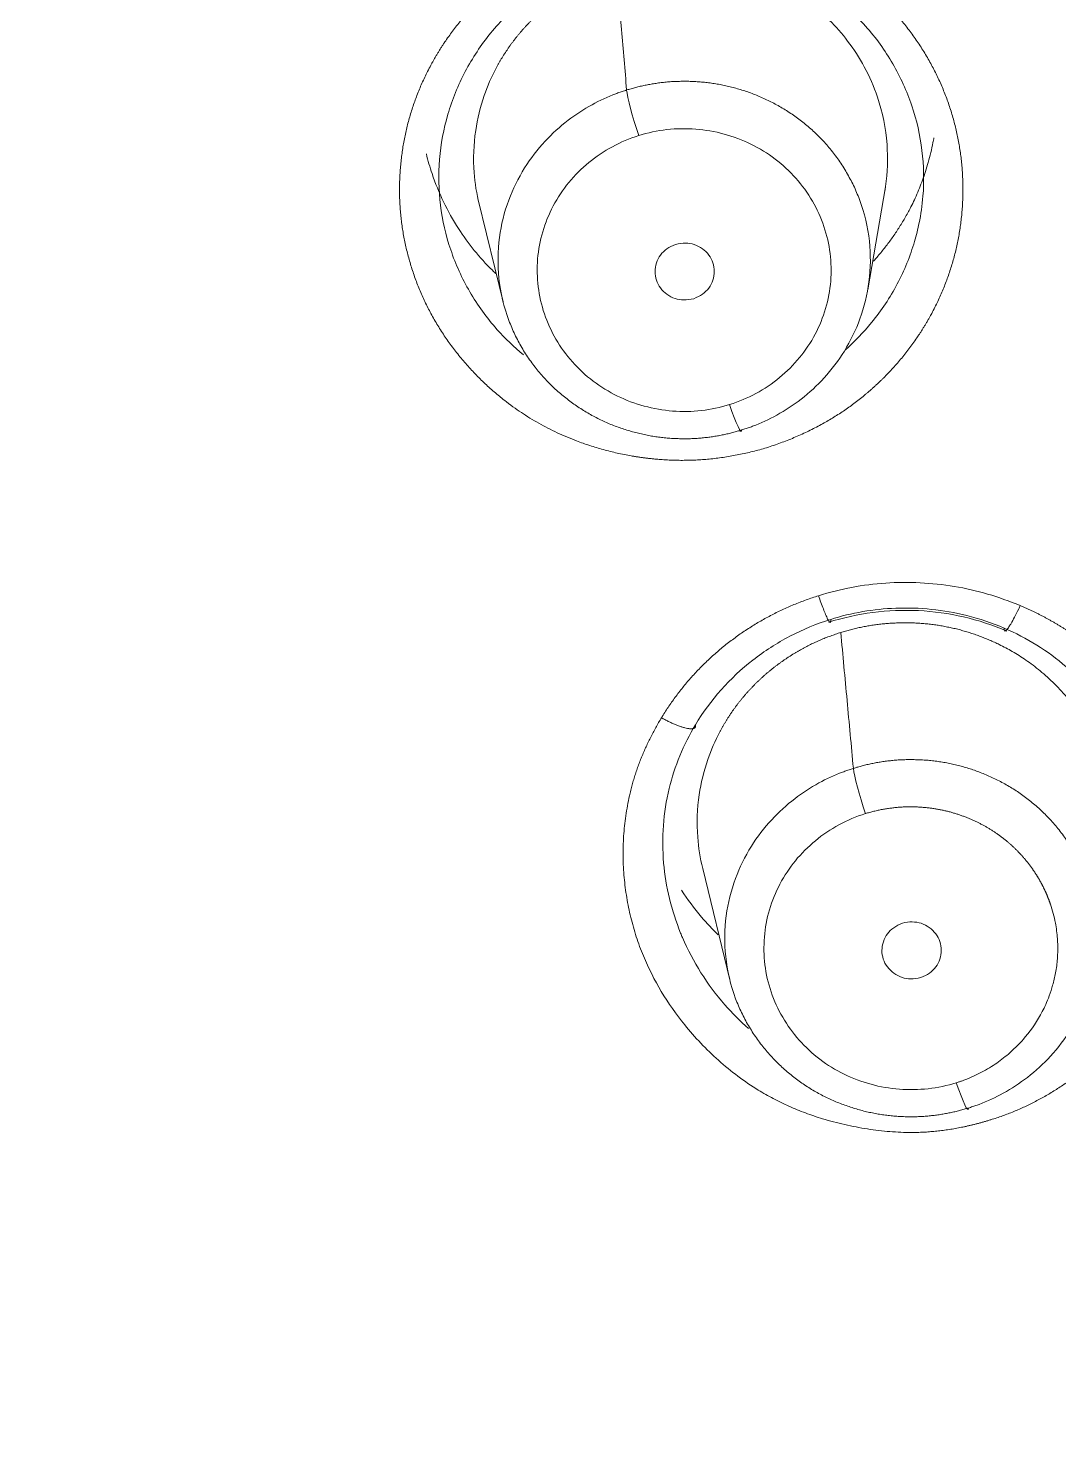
# Model space of a CAD drawing. Extents: x 6534 to 7663, y 0 to 827.
# Drawn here: x 7111.97 to 7119.83, y 484.56 to 495.25 of the extents above; entities that cross this region are included whole.
import ezdxf

# ---------------------------------------------------------------- set-up
doc = ezdxf.new("R2010")
doc.units = 0
doc.header["$LTSCALE"] = 30
doc.header["$MEASUREMENT"] = 0
doc.layers.add('1', color=7, linetype='CONTINUOUS')

msp = doc.modelspace()

# ---------------------------------------------------------------- linework, layer by layer
at = {"layer": '1', "color": 7, "linetype": 'Continuous', "lineweight": 18}
for p, q in [((7118.372, 493.255), (7118.507, 494.041)), ((7115.401, 493.941), (7115.591, 493.165)), ((7117.113, 488.844), (7117.32, 487.995))]:
    msp.add_line(p, q, dxfattribs=at)
for centre, major_axis, ratio, start_param, end_param in [((7103.394, 533.307), (-60.5, 0), 0.961466, 2.420581, 4.712389), ((7103.394, 533.445), (60, 0), 0.961466, 4.72417, 7.853982), ((7103.394, 533.445), (-59.925, 0), 0.961466, 1.570796, 4.712389), ((7116.625, 494.514), (0.089, -0.286), 0.08484, 3.504705, 4.977602), ((7117.318, 492.463), (-0.089, 0.286), 0.084791, 1.836731, 3.379393), ((7118.354, 489.344), (0.089, -0.286), 0.084653, 3.520195, 4.97746), ((7119.047, 487.293), (-0.089, 0.286), 0.084603, 1.836983, 3.398867)]:
    msp.add_ellipse(centre, major_axis=major_axis, ratio=ratio, start_param=start_param, end_param=end_param, dxfattribs=at)
at = {"layer": '1', "color": 7, "linetype": 'Continuous', "lineweight": 13}
for centre, major_axis, start_param, end_param in [((7103.394, 533.307), (-59.425, 0), 1.570796, 4.70194), ((7103.394, 533.307), (-57.948, 0), 1.579187, 4.712389), ((7103.394, 533.352), (57.403, 0), 4.721079, 7.853982)]:
    msp.add_ellipse(centre, major_axis=major_axis, ratio=0.961466, start_param=start_param, end_param=end_param, dxfattribs=at)
for points, degree, knots in [([(7116.285, 495.987), (7116.697, 496.113), (7117.11, 496.082), (7117.321, 496.065), (7117.734, 495.955), (7118.3, 495.68), (7118.582, 495.363), (7118.865, 495.043), (7118.996, 494.65), (7119.125, 494.259), (7119.09, 493.847), (7119.054, 493.439), (7118.859, 493.075), (7118.763, 492.896), (7118.5, 492.578), (7118.341, 492.447), (7118.027, 492.19), (7117.614, 492.056)], 2, [0, 0, 0, 0.125, 0.125, 0.1875, 0.25, 0.375, 0.375, 0.5, 0.5, 0.625, 0.625, 0.75, 0.75, 0.8125, 0.875, 0.875, 1, 1, 1]), ([(7117.614, 492.056), (7117.202, 491.93), (7116.789, 491.962), (7116.578, 491.978), (7116.165, 492.088), (7115.598, 492.363), (7115.317, 492.681), (7115.034, 493), (7114.903, 493.394), (7114.773, 493.784), (7114.809, 494.197), (7114.845, 494.605), (7115.04, 494.968), (7115.136, 495.147), (7115.399, 495.465), (7115.559, 495.596), (7115.872, 495.853), (7116.285, 495.987)], 2, [0, 0, 0, 0.125, 0.125, 0.1875, 0.25, 0.375, 0.375, 0.5, 0.5, 0.625, 0.625, 0.75, 0.75, 0.8125, 0.875, 0.875, 1, 1, 1]), ([(7117.318, 492.381), (7117.248, 492.359), (7117.176, 492.344), (7117.031, 492.327), (7116.957, 492.326), (7116.811, 492.337), (7116.738, 492.35), (7116.597, 492.388), (7116.528, 492.414), (7116.398, 492.478), (7116.336, 492.516), (7116.22, 492.603), (7116.167, 492.653), (7116.072, 492.76), (7116.03, 492.818), (7115.958, 492.941), (7115.929, 493.006), (7115.883, 493.14), (7115.868, 493.209), (7115.85, 493.349), (7115.849, 493.42), (7115.86, 493.561), (7115.873, 493.631), (7115.913, 493.766), (7115.94, 493.832), (7116.007, 493.958), (7116.046, 494.018), (7116.137, 494.129), (7116.188, 494.18), (7116.3, 494.271), (7116.36, 494.312), (7116.488, 494.381), (7116.556, 494.409), (7116.625, 494.431)], 3, [0, 0, 0, 0, 0.0625, 0.0625, 0.125, 0.125, 0.1875, 0.1875, 0.25, 0.25, 0.3125, 0.3125, 0.375, 0.375, 0.4375, 0.4375, 0.5, 0.5, 0.5625, 0.5625, 0.625, 0.625, 0.6875, 0.6875, 0.75, 0.75, 0.8125, 0.8125, 0.875, 0.875, 0.9375, 0.9375, 1, 1, 1, 1]), ([(7116.625, 494.431), (7116.695, 494.453), (7116.767, 494.468), (7116.913, 494.485), (7116.986, 494.486), (7117.133, 494.475), (7117.205, 494.462), (7117.346, 494.424), (7117.415, 494.398), (7117.546, 494.334), (7117.608, 494.296), (7117.723, 494.209), (7117.776, 494.159), (7117.871, 494.052), (7117.914, 493.994), (7117.985, 493.871), (7118.015, 493.806), (7118.06, 493.672), (7118.076, 493.603), (7118.093, 493.463), (7118.095, 493.392), (7118.083, 493.251), (7118.07, 493.181), (7118.03, 493.046), (7118.004, 492.98), (7117.937, 492.854), (7117.897, 492.794), (7117.806, 492.683), (7117.755, 492.632), (7117.644, 492.541), (7117.583, 492.5), (7117.455, 492.431), (7117.388, 492.403), (7117.318, 492.381)], 3, [0, 0, 0, 0, 0.0625, 0.0625, 0.125, 0.125, 0.1875, 0.1875, 0.25, 0.25, 0.3125, 0.3125, 0.375, 0.375, 0.4375, 0.4375, 0.5, 0.5, 0.5625, 0.5625, 0.625, 0.625, 0.6875, 0.6875, 0.75, 0.75, 0.8125, 0.8125, 0.875, 0.875, 0.9375, 0.9375, 1, 1, 1, 1]), ([(7118.763, 493.765), (7118.754, 493.718), (7118.742, 493.671), (7118.696, 493.513), (7118.651, 493.404), (7118.542, 493.196), (7118.476, 493.098), (7118.34, 492.931), (7118.272, 492.861), (7118.199, 492.796)], 3, [0, 0, 0, 0, 0.127002, 0.127002, 0.436384, 0.436384, 0.745765, 0.745765, 1, 1, 1, 1]), ([(7115.746, 492.759), (7115.674, 492.819), (7115.606, 492.884), (7115.466, 493.043), (7115.396, 493.139), (7115.278, 493.342), (7115.229, 493.449), (7115.192, 493.56)], 3, [0, 0, 0, 0, 0.283025, 0.283025, 0.641513, 0.641513, 1, 1, 1, 1]), ([(7116.799, 489.993), (7116.998, 490.322), (7117.306, 490.563), (7117.618, 490.805), (7117.996, 490.923)], 2, [0, 0, 0, 0.5, 0.5, 1, 1, 1]), ([(7117.996, 490.923), (7118.002, 490.906), (7118.008, 490.889), (7118.02, 490.855), (7118.027, 490.838), (7118.039, 490.807), (7118.045, 490.792), (7118.056, 490.767), (7118.061, 490.755), (7118.07, 490.737), (7118.074, 490.73), (7118.081, 490.721), (7118.084, 490.719), (7118.087, 490.72), (7118.088, 490.722), (7118.089, 490.73), (7118.089, 490.736), (7118.089, 490.743)], 3, [0, 0, 0, 0, 0.125, 0.125, 0.25, 0.25, 0.375, 0.375, 0.5, 0.5, 0.625, 0.625, 0.75, 0.75, 0.875, 0.875, 1, 1, 1, 1]), ([(7118.089, 490.743), (7118.249, 490.793), (7118.597, 490.853), (7119.052, 490.806), (7119.32, 490.715), (7119.413, 490.676)], 3, [0, 0, 0, 0, 0.373075, 0.775741, 1, 1, 1, 1]), ([(7119.534, 490.848), (7119.541, 490.844), (7119.556, 490.838), (7119.579, 490.828), (7119.601, 490.818), (7119.624, 490.808), (7119.646, 490.797), (7119.667, 490.787), (7119.689, 490.776), (7119.711, 490.765), (7119.732, 490.753), (7119.753, 490.742), (7119.774, 490.73), (7119.795, 490.718), (7119.815, 490.706), (7119.836, 490.693), (7119.856, 490.681), (7119.876, 490.668), (7119.896, 490.655), (7119.916, 490.641), (7119.935, 490.628), (7119.955, 490.614), (7119.974, 490.6), (7119.993, 490.586), (7120.012, 490.571), (7120.031, 490.556), (7120.049, 490.542), (7120.093, 490.505), (7120.162, 490.444), (7120.25, 490.356), (7120.333, 490.261), (7120.41, 490.162), (7120.482, 490.057), (7120.547, 489.949), (7120.605, 489.837), (7120.655, 489.722), (7120.699, 489.604), (7120.752, 489.422), (7120.797, 489.171), (7120.804, 488.887), (7120.779, 488.639), (7120.736, 488.428), (7120.676, 488.238), (7120.608, 488.071), (7120.534, 487.926), (7120.45, 487.787), (7120.355, 487.655), (7120.25, 487.53), (7120.137, 487.414), (7120.016, 487.307), (7119.918, 487.232), (7119.849, 487.185), (7119.81, 487.16), (7119.771, 487.136), (7119.732, 487.112), (7119.692, 487.09), (7119.652, 487.069), (7119.611, 487.048), (7119.569, 487.028), (7119.528, 487.009), (7119.485, 486.991), (7119.442, 486.974), (7119.399, 486.958), (7119.355, 486.943), (7119.325, 486.933), (7119.31, 486.929)], 3, [0, 0, 0, 0, 0.004808, 0.009602, 0.014384, 0.019153, 0.023912, 0.02866, 0.033397, 0.038126, 0.042845, 0.047556, 0.05226, 0.056957, 0.061648, 0.066333, 0.071013, 0.07569, 0.080362, 0.085032, 0.0897, 0.094366, 0.099031, 0.103696, 0.108362, 0.113029, 0.117697, 0.122369, 0.146918, 0.171464, 0.196094, 0.220898, 0.245964, 0.270767, 0.295482, 0.320205, 0.345031, 0.370057, 0.431928, 0.494712, 0.536844, 0.578841, 0.62112, 0.653054, 0.684794, 0.716518, 0.748402, 0.780162, 0.811677, 0.843107, 0.874609, 0.883533, 0.892446, 0.901353, 0.910257, 0.919161, 0.928071, 0.93699, 0.945922, 0.954871, 0.96384, 0.972834, 0.981856, 0.99091, 1, 1, 1, 1]), ([(7119.534, 490.848), (7119.53, 490.839), (7119.515, 490.807), (7119.49, 490.757), (7119.468, 490.717), (7119.453, 490.693), (7119.444, 490.679), (7119.435, 490.668), (7119.425, 490.656), (7119.415, 490.651), (7119.412, 490.66), (7119.413, 490.672), (7119.413, 490.676)], 3, [0, 0, 0, 0, 0.050566, 0.200056, 0.349547, 0.424292, 0.499038, 0.573783, 0.648528, 0.798019, 0.94751, 1, 1, 1, 1]), ([(7118.354, 489.262), (7118.359, 489.264), (7118.37, 489.267), (7118.386, 489.272), (7118.402, 489.276), (7118.418, 489.28), (7118.435, 489.284), (7118.451, 489.288), (7118.467, 489.291), (7118.483, 489.294), (7118.499, 489.297), (7118.515, 489.3), (7118.531, 489.302), (7118.547, 489.304), (7118.563, 489.306), (7118.579, 489.308), (7118.595, 489.31), (7118.611, 489.311), (7118.627, 489.312), (7118.642, 489.313), (7118.658, 489.314), (7118.674, 489.314), (7118.689, 489.314), (7118.705, 489.314), (7118.72, 489.314), (7118.735, 489.314), (7118.75, 489.313), (7118.765, 489.312), (7118.78, 489.311), (7118.795, 489.31), (7118.81, 489.309), (7118.825, 489.307), (7118.839, 489.306), (7118.854, 489.304), (7118.868, 489.302), (7118.883, 489.3), (7118.897, 489.297), (7118.911, 489.295), (7118.925, 489.292), (7118.939, 489.289), (7118.953, 489.286), (7118.966, 489.283), (7118.98, 489.28), (7118.993, 489.277), (7119.007, 489.273), (7119.02, 489.269), (7119.033, 489.265), (7119.046, 489.261), (7119.059, 489.257), (7119.071, 489.253), (7119.084, 489.249), (7119.096, 489.244), (7119.109, 489.24), (7119.121, 489.235), (7119.133, 489.23), (7119.145, 489.225), (7119.157, 489.22), (7119.168, 489.215), (7119.18, 489.21), (7119.191, 489.205), (7119.202, 489.2), (7119.214, 489.194), (7119.225, 489.189), (7119.235, 489.183), (7119.246, 489.177), (7119.257, 489.171), (7119.267, 489.166), (7119.278, 489.16), (7119.288, 489.154), (7119.298, 489.148), (7119.308, 489.141), (7119.318, 489.135), (7119.328, 489.129), (7119.337, 489.123), (7119.347, 489.116), (7119.356, 489.11), (7119.365, 489.104), (7119.374, 489.097), (7119.383, 489.091), (7119.392, 489.084), (7119.4, 489.077), (7119.409, 489.071), (7119.417, 489.064), (7119.426, 489.057), (7119.434, 489.051), (7119.442, 489.044), (7119.45, 489.037), (7119.458, 489.03), (7119.465, 489.023), (7119.473, 489.017), (7119.48, 489.01), (7119.488, 489.003), (7119.495, 488.996), (7119.502, 488.989), (7119.509, 488.982), (7119.516, 488.975), (7119.522, 488.968), (7119.529, 488.961), (7119.535, 488.954), (7119.542, 488.947), (7119.548, 488.941), (7119.554, 488.934), (7119.56, 488.927), (7119.566, 488.92), (7119.572, 488.913), (7119.578, 488.906), (7119.583, 488.899), (7119.589, 488.892), (7119.594, 488.886), (7119.599, 488.879), (7119.605, 488.872), (7119.61, 488.865), (7119.615, 488.858), (7119.62, 488.852), (7119.625, 488.845), (7119.629, 488.838), (7119.634, 488.832), (7119.638, 488.825), (7119.643, 488.818), (7119.647, 488.812), (7119.651, 488.805), (7119.656, 488.799), (7119.66, 488.792), (7119.664, 488.786), (7119.668, 488.78), (7119.671, 488.773), (7119.675, 488.767), (7119.679, 488.761), (7119.682, 488.754), (7119.686, 488.748), (7119.689, 488.742), (7119.693, 488.736), (7119.696, 488.73), (7119.699, 488.724), (7119.702, 488.718), (7119.705, 488.712), (7119.708, 488.706), (7119.711, 488.7), (7119.714, 488.695), (7119.717, 488.689), (7119.719, 488.683), (7119.722, 488.678), (7119.725, 488.672), (7119.727, 488.667), (7119.73, 488.661), (7119.732, 488.656), (7119.734, 488.65), (7119.737, 488.645), (7119.739, 488.64), (7119.741, 488.635), (7119.743, 488.629), (7119.745, 488.624), (7119.747, 488.619), (7119.749, 488.614), (7119.751, 488.61), (7119.753, 488.605), (7119.755, 488.6), (7119.756, 488.595), (7119.758, 488.591), (7119.76, 488.586), (7119.761, 488.582), (7119.763, 488.577), (7119.78, 488.527), (7119.804, 488.438), (7119.819, 488.319), (7119.821, 488.228), (7119.818, 488.14), (7119.806, 488.052), (7119.784, 487.957), (7119.758, 487.877), (7119.731, 487.81), (7119.678, 487.701), (7119.592, 487.573), (7119.483, 487.462), (7119.408, 487.399), (7119.356, 487.36), (7119.3, 487.324), (7119.24, 487.29), (7119.177, 487.259), (7119.126, 487.238), (7119.088, 487.224), (7119.067, 487.217), (7119.053, 487.212), (7119.047, 487.21)], 3, [0, 0, 0, 0, 0.004832, 0.009642, 0.014431, 0.019198, 0.023943, 0.028666, 0.033368, 0.038049, 0.042707, 0.047344, 0.05196, 0.056553, 0.061125, 0.065675, 0.070204, 0.074711, 0.079197, 0.08366, 0.088102, 0.092523, 0.096921, 0.101298, 0.105654, 0.109987, 0.1143, 0.11859, 0.122859, 0.127106, 0.131331, 0.135535, 0.139717, 0.143877, 0.148016, 0.152133, 0.156229, 0.160303, 0.164355, 0.168385, 0.172394, 0.176381, 0.180347, 0.184291, 0.188213, 0.192113, 0.195992, 0.199849, 0.203685, 0.207499, 0.211291, 0.215062, 0.21881, 0.222538, 0.226243, 0.229927, 0.233589, 0.23723, 0.240849, 0.244446, 0.248022, 0.251576, 0.255108, 0.258619, 0.262108, 0.265575, 0.269021, 0.272445, 0.275847, 0.279227, 0.282586, 0.285924, 0.289239, 0.292533, 0.295806, 0.299057, 0.302286, 0.305493, 0.308679, 0.311843, 0.314985, 0.318106, 0.321205, 0.324282, 0.327338, 0.330372, 0.333384, 0.336375, 0.339344, 0.342292, 0.345217, 0.348121, 0.351004, 0.353865, 0.356704, 0.359521, 0.362317, 0.365091, 0.367844, 0.370574, 0.373284, 0.375971, 0.378637, 0.381281, 0.383904, 0.386504, 0.389084, 0.391641, 0.394177, 0.396691, 0.399184, 0.401655, 0.404104, 0.406531, 0.408937, 0.411322, 0.413684, 0.416025, 0.418344, 0.420642, 0.422918, 0.425172, 0.427405, 0.429616, 0.431805, 0.433973, 0.436118, 0.438243, 0.440345, 0.442426, 0.444486, 0.446523, 0.448539, 0.450534, 0.452506, 0.454457, 0.456387, 0.458294, 0.460181, 0.462045, 0.463888, 0.465709, 0.467508, 0.469286, 0.471042, 0.472776, 0.474489, 0.47618, 0.47785, 0.479497, 0.481124, 0.482728, 0.484311, 0.485872, 0.487411, 0.488929, 0.490425, 0.4919, 0.493353, 0.494784, 0.496194, 0.497581, 0.498948, 0.543054, 0.578533, 0.605381, 0.623592, 0.655956, 0.684566, 0.709417, 0.730505, 0.747828, 0.815777, 0.864408, 0.88261, 0.901287, 0.920436, 0.940057, 0.960147, 0.980706, 0.987795, 0.994227, 1, 1, 1, 1]), ([(7119.047, 487.21), (7118.977, 487.189), (7118.905, 487.174), (7118.759, 487.157), (7118.686, 487.156), (7118.539, 487.167), (7118.467, 487.18), (7118.326, 487.218), (7118.257, 487.244), (7118.126, 487.308), (7118.064, 487.346), (7117.949, 487.434), (7117.896, 487.483), (7117.801, 487.59), (7117.759, 487.648), (7117.687, 487.771), (7117.657, 487.836), (7117.612, 487.97), (7117.596, 488.04), (7117.579, 488.18), (7117.578, 488.251), (7117.589, 488.391), (7117.602, 488.461), (7117.642, 488.597), (7117.669, 488.663), (7117.735, 488.788), (7117.775, 488.848), (7117.865, 488.959), (7117.917, 489.01), (7118.028, 489.102), (7118.088, 489.142), (7118.216, 489.212), (7118.284, 489.24), (7118.354, 489.262)], 3, [0, 0, 0, 0, 0.0625, 0.0625, 0.125, 0.125, 0.1875, 0.1875, 0.25, 0.25, 0.3125, 0.3125, 0.375, 0.375, 0.4375, 0.4375, 0.5, 0.5, 0.5625, 0.5625, 0.625, 0.625, 0.6875, 0.6875, 0.75, 0.75, 0.8125, 0.8125, 0.875, 0.875, 0.9375, 0.9375, 1, 1, 1, 1]), ([(7117.462, 487.624), (7117.398, 487.681), (7117.194, 487.885), (7117.032, 488.143), (7116.949, 488.34), (7116.945, 488.352)], 3, [0, 0, 0, 0, 0.283927, 0.958145, 1, 1, 1, 1])]:
    msp.add_open_spline(points, degree=degree, knots=knots, dxfattribs=at)
at = {"layer": '1', "color": 7, "linetype": 'Continuous', "lineweight": 18}
for points, knots in [([(7116.378, 495.804), (7116.493, 495.84), (7116.611, 495.865), (7116.852, 495.893), (7116.973, 495.895), (7117.215, 495.876), (7117.334, 495.856), (7117.567, 495.792), (7117.681, 495.749), (7117.896, 495.643), (7117.999, 495.58), (7118.189, 495.435), (7118.276, 495.354), (7118.434, 495.177), (7118.503, 495.081), (7118.621, 494.877), (7118.67, 494.77), (7118.745, 494.548), (7118.771, 494.434), (7118.799, 494.202), (7118.802, 494.085), (7118.787, 493.9), (7118.777, 493.832), (7118.763, 493.765)], [0, 0, 0, 0, 0.094433, 0.094433, 0.188866, 0.188866, 0.283299, 0.283299, 0.377733, 0.377733, 0.472166, 0.472166, 0.566599, 0.566599, 0.661032, 0.661032, 0.755465, 0.755465, 0.849898, 0.849898, 0.944332, 0.944332, 1, 1, 1, 1]), ([(7115.192, 493.56), (7115.154, 493.671), (7115.128, 493.785), (7115.099, 494.017), (7115.097, 494.134), (7115.116, 494.366), (7115.137, 494.482), (7115.203, 494.706), (7115.247, 494.815), (7115.357, 495.023), (7115.422, 495.122), (7115.572, 495.305), (7115.656, 495.389), (7115.84, 495.541), (7115.94, 495.608), (7116.151, 495.721), (7116.262, 495.768), (7116.378, 495.804)], [0, 0, 0, 0, 0.125, 0.125, 0.25, 0.25, 0.375, 0.375, 0.5, 0.5, 0.625, 0.625, 0.75, 0.75, 0.875, 0.875, 1, 1, 1, 1]), ([(7115.409, 493.908), (7115.389, 493.987), (7115.359, 494.174), (7115.37, 494.455), (7115.435, 494.724), (7115.505, 494.885), (7115.548, 494.965), (7115.559, 494.984), (7115.569, 495.002), (7115.58, 495.02), (7115.592, 495.039), (7115.603, 495.057), (7115.615, 495.074), (7115.627, 495.092), (7115.639, 495.11), (7115.651, 495.127), (7115.664, 495.144), (7115.677, 495.161), (7115.69, 495.178), (7115.703, 495.194), (7115.717, 495.211), (7115.73, 495.227), (7115.744, 495.243), (7115.758, 495.258), (7115.773, 495.274), (7115.787, 495.289), (7115.802, 495.304), (7115.817, 495.319), (7115.832, 495.334), (7115.848, 495.348), (7115.863, 495.363), (7115.879, 495.377), (7115.895, 495.39), (7115.911, 495.404), (7115.927, 495.417), (7115.944, 495.431), (7115.96, 495.443), (7115.977, 495.456), (7115.994, 495.469), (7116.011, 495.481), (7116.028, 495.493), (7116.045, 495.504), (7116.063, 495.516), (7116.081, 495.527), (7116.098, 495.538), (7116.116, 495.549), (7116.134, 495.559), (7116.152, 495.57), (7116.171, 495.58), (7116.189, 495.59), (7116.208, 495.599), (7116.226, 495.608), (7116.245, 495.617), (7116.264, 495.626), (7116.283, 495.635), (7116.302, 495.643), (7116.321, 495.651), (7116.34, 495.659), (7116.359, 495.667), (7116.378, 495.674), (7116.398, 495.681), (7116.417, 495.688), (7116.437, 495.694), (7116.45, 495.698), (7116.457, 495.7)], [0, 0, 0, 0, 0.107807, 0.250074, 0.371537, 0.472143, 0.48154, 0.490926, 0.500302, 0.509667, 0.519022, 0.528367, 0.537702, 0.547026, 0.55634, 0.565643, 0.574936, 0.584219, 0.593491, 0.602753, 0.612005, 0.621246, 0.630477, 0.639698, 0.648908, 0.658108, 0.667297, 0.676477, 0.685645, 0.694804, 0.703952, 0.713089, 0.722217, 0.731333, 0.74044, 0.749536, 0.758622, 0.767697, 0.776762, 0.785816, 0.79486, 0.803894, 0.812917, 0.82193, 0.830933, 0.839925, 0.848906, 0.857878, 0.866838, 0.875789, 0.884729, 0.893658, 0.902578, 0.911486, 0.920385, 0.929272, 0.93815, 0.947017, 0.955874, 0.96472, 0.973555, 0.982381, 0.991196, 1, 1, 1, 1]), ([(7116.457, 495.7), (7116.469, 495.704), (7116.493, 495.712), (7116.531, 495.722), (7116.568, 495.731), (7116.606, 495.74), (7116.645, 495.747), (7116.683, 495.754), (7116.722, 495.76), (7116.761, 495.764), (7116.8, 495.768), (7116.839, 495.771), (7116.879, 495.773), (7116.918, 495.774), (7116.958, 495.775), (7116.998, 495.774), (7117.038, 495.772), (7117.078, 495.769), (7117.118, 495.765), (7117.157, 495.761), (7117.197, 495.755), (7117.237, 495.748), (7117.277, 495.741), (7117.316, 495.732), (7117.355, 495.722), (7117.394, 495.712), (7117.433, 495.7), (7117.472, 495.687), (7117.51, 495.674), (7117.548, 495.659), (7117.586, 495.643), (7117.624, 495.627), (7117.694, 495.593), (7117.8, 495.535), (7117.942, 495.437), (7118.087, 495.31), (7118.227, 495.149), (7118.354, 494.953), (7118.468, 494.691), (7118.531, 494.381), (7118.522, 494.138), (7118.504, 494.02), (7118.502, 494.009)], [0, 0, 0, 0, 0.011976, 0.023978, 0.036007, 0.048063, 0.060144, 0.072253, 0.084387, 0.096549, 0.108736, 0.12095, 0.133191, 0.145458, 0.157751, 0.170071, 0.182417, 0.194789, 0.207188, 0.219613, 0.232064, 0.244542, 0.257046, 0.269577, 0.282133, 0.294716, 0.307326, 0.319961, 0.332623, 0.345311, 0.358026, 0.370766, 0.383533, 0.430613, 0.484442, 0.545014, 0.61232, 0.686351, 0.767096, 0.88547, 0.988783, 1, 1, 1, 1]), ([(7104.107, 475.146), (7106.219, 475.17), (7108.33, 475.3), (7112.526, 475.772), (7114.611, 476.114), (7118.733, 477.006), (7120.77, 477.555), (7124.772, 478.856), (7126.738, 479.608), (7130.576, 481.304), (7132.449, 482.249), (7136.083, 484.322), (7137.843, 485.449), (7141.231, 487.876), (7142.859, 489.175), (7145.964, 491.929), (7147.442, 493.384), (7148.836, 494.91)], [0, 0, 0, 0, 0.125, 0.125, 0.25, 0.25, 0.375, 0.375, 0.5, 0.5, 0.625, 0.625, 0.75, 0.75, 0.875, 0.875, 1, 1, 1, 1]), ([(7117.411, 492.187), (7117.416, 492.189), (7117.427, 492.192), (7117.444, 492.198), (7117.461, 492.203), (7117.477, 492.209), (7117.552, 492.237), (7117.686, 492.299), (7117.872, 492.421), (7118.049, 492.584), (7118.204, 492.79), (7118.324, 493.037), (7118.393, 493.322), (7118.396, 493.633), (7118.342, 493.861), (7118.287, 493.998), (7118.264, 494.05), (7118.238, 494.1), (7118.211, 494.149), (7118.182, 494.197), (7118.151, 494.243), (7118.119, 494.287), (7118.085, 494.33), (7118.05, 494.371), (7118.014, 494.41), (7117.976, 494.447), (7117.937, 494.483), (7117.898, 494.517), (7117.857, 494.549), (7117.816, 494.579), (7117.774, 494.608), (7117.731, 494.635), (7117.688, 494.66), (7117.645, 494.683), (7117.601, 494.705), (7117.556, 494.725), (7117.512, 494.744), (7117.468, 494.76), (7117.423, 494.775), (7117.378, 494.789), (7117.334, 494.801), (7117.29, 494.811), (7117.245, 494.82), (7117.202, 494.828), (7117.158, 494.834), (7117.115, 494.839), (7117.072, 494.842), (7117.029, 494.844), (7116.988, 494.846), (7116.946, 494.845), (7116.905, 494.844), (7116.865, 494.842), (7116.825, 494.838), (7116.786, 494.834), (7116.748, 494.828), (7116.71, 494.822), (7116.674, 494.815), (7116.637, 494.807), (7116.602, 494.798), (7116.567, 494.789), (7116.544, 494.782), (7116.533, 494.779)], [0, 0, 0, 0, 0.003927, 0.007866, 0.011819, 0.015784, 0.019761, 0.065641, 0.115908, 0.170561, 0.229595, 0.293007, 0.360793, 0.432948, 0.509466, 0.522824, 0.536063, 0.549181, 0.56218, 0.575058, 0.587817, 0.600456, 0.612976, 0.625375, 0.637655, 0.649815, 0.661855, 0.673775, 0.685576, 0.697257, 0.708818, 0.720259, 0.73158, 0.742782, 0.753864, 0.764826, 0.775669, 0.786392, 0.796995, 0.807479, 0.817843, 0.828087, 0.838211, 0.848216, 0.858102, 0.867867, 0.877513, 0.887039, 0.896446, 0.905733, 0.914901, 0.923949, 0.932877, 0.941686, 0.950375, 0.958945, 0.967395, 0.975726, 0.983937, 0.992028, 1, 1, 1, 1]), ([(7116.533, 494.779), (7116.527, 494.777), (7116.516, 494.773), (7116.499, 494.768), (7116.483, 494.762), (7116.466, 494.756), (7116.393, 494.729), (7116.261, 494.668), (7116.077, 494.548), (7115.901, 494.388), (7115.744, 494.183), (7115.622, 493.936), (7115.551, 493.65), (7115.547, 493.336), (7115.601, 493.106), (7115.657, 492.967), (7115.68, 492.915), (7115.706, 492.865), (7115.733, 492.815), (7115.762, 492.768), (7115.793, 492.722), (7115.826, 492.677), (7115.859, 492.635), (7115.895, 492.594), (7115.931, 492.555), (7115.969, 492.517), (7116.008, 492.481), (7116.048, 492.448), (7116.088, 492.415), (7116.13, 492.385), (7116.172, 492.356), (7116.214, 492.33), (7116.258, 492.304), (7116.301, 492.281), (7116.345, 492.259), (7116.389, 492.239), (7116.434, 492.221), (7116.478, 492.205), (7116.523, 492.189), (7116.567, 492.176), (7116.612, 492.164), (7116.656, 492.154), (7116.7, 492.145), (7116.744, 492.137), (7116.788, 492.131), (7116.831, 492.126), (7116.874, 492.123), (7116.916, 492.121), (7116.958, 492.12), (7116.999, 492.12), (7117.04, 492.121), (7117.08, 492.124), (7117.12, 492.127), (7117.159, 492.132), (7117.197, 492.137), (7117.234, 492.143), (7117.271, 492.151), (7117.307, 492.158), (7117.342, 492.167), (7117.377, 492.177), (7117.4, 492.183), (7117.411, 492.187)], [0, 0, 0, 0, 0.004015, 0.007996, 0.011942, 0.015855, 0.019734, 0.064711, 0.114332, 0.168596, 0.227502, 0.291048, 0.359234, 0.432056, 0.509512, 0.522903, 0.536174, 0.549323, 0.562352, 0.575259, 0.588045, 0.600709, 0.613253, 0.625675, 0.637976, 0.650156, 0.662214, 0.674151, 0.685967, 0.697662, 0.709235, 0.720687, 0.732018, 0.743227, 0.754315, 0.765282, 0.776127, 0.786851, 0.797454, 0.807935, 0.818295, 0.828533, 0.83865, 0.848646, 0.85852, 0.868273, 0.877905, 0.887415, 0.896804, 0.906071, 0.915217, 0.924242, 0.933145, 0.941927, 0.950587, 0.959126, 0.967544, 0.97584, 0.984015, 0.992068, 1, 1, 1, 1]), ([(7118.415, 493.474), (7118.422, 493.481), (7118.438, 493.5), (7118.464, 493.53), (7118.492, 493.564), (7118.519, 493.599), (7118.546, 493.634), (7118.572, 493.671), (7118.596, 493.707), (7118.62, 493.745), (7118.644, 493.783), (7118.666, 493.822), (7118.699, 493.883), (7118.743, 493.972), (7118.792, 494.094), (7118.836, 494.23), (7118.862, 494.339), (7118.874, 494.403), (7118.876, 494.415)], [0, 0, 0, 0, 0.02789, 0.069158, 0.110522, 0.151982, 0.193539, 0.235191, 0.27694, 0.318785, 0.360727, 0.402765, 0.4449, 0.557981, 0.682202, 0.817569, 0.964088, 1, 1, 1, 1]), ([(7115.006, 494.291), (7115.018, 494.241), (7115.076, 494.042), (7115.226, 493.73), (7115.419, 493.492), (7115.525, 493.389), (7115.533, 493.381)], [0, 0, 0, 0, 0.147247, 0.586091, 0.96863, 1, 1, 1, 1]), ([(7117.996, 490.923), (7118.165, 490.976), (7118.505, 491.04), (7119.037, 491.014), (7119.37, 490.917), (7119.534, 490.848)], [0, 0, 0, 0, 0.333338, 0.666676, 1, 1, 1, 1]), ([(7118.072, 490.721), (7118.183, 490.756), (7118.409, 490.806), (7118.759, 490.82), (7119.106, 490.772), (7119.325, 490.7), (7119.433, 490.654)], [0, 0, 0, 0, 0.249919, 0.499859, 0.749899, 1, 1, 1, 1]), ([(7117.057, 489.94), (7117.171, 490.128), (7117.32, 490.296), (7117.584, 490.502), (7117.678, 490.562), (7117.877, 490.666), (7117.981, 490.709), (7118.089, 490.743)], [0, 0, 0, 0, 0.5, 0.5, 0.75, 0.75, 1, 1, 1, 1]), ([(7118.166, 490.643), (7118.178, 490.647), (7118.203, 490.654), (7118.24, 490.665), (7118.278, 490.674), (7118.316, 490.682), (7118.354, 490.69), (7118.393, 490.697), (7118.432, 490.703), (7118.471, 490.707), (7118.511, 490.711), (7118.55, 490.714), (7118.59, 490.716), (7118.63, 490.717), (7118.669, 490.718), (7118.709, 490.717), (7118.749, 490.715), (7118.79, 490.712), (7118.83, 490.708), (7118.87, 490.704), (7118.91, 490.698), (7118.949, 490.691), (7118.989, 490.683), (7119.029, 490.675), (7119.068, 490.665), (7119.108, 490.654), (7119.147, 490.642), (7119.186, 490.63), (7119.224, 490.616), (7119.262, 490.601), (7119.3, 490.586), (7119.338, 490.569), (7119.396, 490.541), (7119.478, 490.498), (7119.582, 490.432), (7119.69, 490.35), (7119.8, 490.251), (7119.906, 490.134), (7120.007, 489.996), (7120.096, 489.838), (7120.191, 489.608), (7120.249, 489.319), (7120.242, 489.09), (7120.227, 488.987)], [0, 0, 0, 0, 0.012141, 0.024308, 0.036503, 0.048724, 0.060972, 0.073248, 0.08555, 0.097878, 0.110234, 0.122617, 0.135026, 0.147463, 0.159926, 0.172416, 0.184932, 0.197476, 0.210046, 0.222644, 0.235268, 0.247918, 0.260596, 0.2733, 0.286031, 0.298789, 0.311574, 0.324385, 0.337223, 0.350088, 0.362979, 0.375897, 0.388842, 0.424035, 0.463088, 0.505998, 0.552761, 0.603373, 0.657829, 0.716125, 0.778255, 0.898359, 1, 1, 1, 1]), ([(7119.413, 490.676), (7119.498, 490.639), (7119.581, 490.596), (7119.739, 490.498), (7119.814, 490.443), (7119.954, 490.322), (7120.02, 490.257), (7120.14, 490.116), (7120.195, 490.04), (7120.292, 489.882), (7120.334, 489.8), (7120.406, 489.628), (7120.436, 489.54), (7120.481, 489.359), (7120.496, 489.267), (7120.514, 489.082), (7120.516, 488.989), (7120.506, 488.803), (7120.494, 488.71), (7120.456, 488.527), (7120.431, 488.437), (7120.399, 488.35)], [0, 0, 0, 0, 0.100003, 0.100003, 0.200005, 0.200005, 0.300008, 0.300008, 0.40001, 0.40001, 0.500013, 0.500013, 0.600015, 0.600015, 0.700018, 0.700018, 0.80002, 0.80002, 0.900023, 0.900023, 1, 1, 1, 1]), ([(7117.113, 488.844), (7117.094, 488.922), (7117.064, 489.11), (7117.074, 489.392), (7117.14, 489.662), (7117.21, 489.824), (7117.254, 489.904), (7117.264, 489.923), (7117.275, 489.942), (7117.286, 489.96), (7117.297, 489.978), (7117.308, 489.996), (7117.32, 490.014), (7117.332, 490.032), (7117.344, 490.05), (7117.357, 490.067), (7117.369, 490.084), (7117.382, 490.101), (7117.395, 490.118), (7117.409, 490.135), (7117.422, 490.151), (7117.436, 490.167), (7117.45, 490.183), (7117.464, 490.199), (7117.479, 490.215), (7117.494, 490.23), (7117.508, 490.245), (7117.523, 490.26), (7117.539, 490.275), (7117.554, 490.289), (7117.57, 490.304), (7117.585, 490.318), (7117.601, 490.332), (7117.618, 490.345), (7117.634, 490.359), (7117.65, 490.372), (7117.667, 490.385), (7117.684, 490.398), (7117.701, 490.41), (7117.718, 490.422), (7117.735, 490.434), (7117.753, 490.446), (7117.77, 490.458), (7117.788, 490.469), (7117.806, 490.48), (7117.824, 490.491), (7117.842, 490.502), (7117.86, 490.512), (7117.878, 490.522), (7117.897, 490.532), (7117.916, 490.541), (7117.934, 490.551), (7117.953, 490.56), (7117.972, 490.569), (7117.991, 490.577), (7118.01, 490.586), (7118.029, 490.594), (7118.048, 490.602), (7118.068, 490.609), (7118.087, 490.616), (7118.107, 490.623), (7118.126, 490.63), (7118.146, 490.637), (7118.159, 490.641), (7118.166, 490.643)], [0, 0, 0, 0, 0.106916, 0.249416, 0.371074, 0.471828, 0.481231, 0.490623, 0.500005, 0.509377, 0.518739, 0.52809, 0.537431, 0.546761, 0.556081, 0.56539, 0.574689, 0.583978, 0.593257, 0.602525, 0.611782, 0.621029, 0.630266, 0.639493, 0.648709, 0.657914, 0.667109, 0.676294, 0.685468, 0.694632, 0.703786, 0.712929, 0.722062, 0.731184, 0.740296, 0.749397, 0.758488, 0.767569, 0.776639, 0.785699, 0.794748, 0.803787, 0.812815, 0.821833, 0.830841, 0.839838, 0.848825, 0.857801, 0.866767, 0.875722, 0.884667, 0.893601, 0.902526, 0.911439, 0.920342, 0.929235, 0.938117, 0.946989, 0.95585, 0.964701, 0.973541, 0.982371, 0.991191, 1, 1, 1, 1]), ([(7119.31, 486.929), (7119.302, 486.926), (7119.287, 486.921), (7119.263, 486.914), (7119.239, 486.908), (7119.215, 486.901), (7119.192, 486.895), (7119.168, 486.889), (7119.145, 486.884), (7119.121, 486.878), (7119.098, 486.873), (7119.074, 486.869), (7119.051, 486.864), (7119.027, 486.86), (7119.004, 486.856), (7118.981, 486.853), (7118.958, 486.849), (7118.934, 486.846), (7118.911, 486.843), (7118.888, 486.841), (7118.865, 486.839), (7118.842, 486.837), (7118.819, 486.835), (7118.796, 486.834), (7118.773, 486.833), (7118.75, 486.832), (7118.728, 486.832), (7118.685, 486.831), (7118.623, 486.833), (7118.54, 486.838), (7118.455, 486.846), (7118.34, 486.862), (7118.196, 486.89), (7118.038, 486.931), (7117.897, 486.979), (7117.771, 487.03), (7117.651, 487.089), (7117.52, 487.163), (7117.379, 487.259), (7117.233, 487.379), (7117.097, 487.51), (7116.946, 487.682), (7116.792, 487.901), (7116.676, 488.131), (7116.605, 488.323), (7116.563, 488.471), (7116.532, 488.622), (7116.512, 488.776), (7116.504, 488.933), (7116.508, 489.09), (7116.525, 489.246), (7116.546, 489.362), (7116.565, 489.44), (7116.575, 489.481), (7116.587, 489.523), (7116.6, 489.563), (7116.613, 489.604), (7116.628, 489.644), (7116.643, 489.684), (7116.66, 489.724), (7116.677, 489.763), (7116.695, 489.802), (7116.714, 489.841), (7116.734, 489.88), (7116.755, 489.918), (7116.776, 489.956), (7116.792, 489.981), (7116.799, 489.993)], [0, 0, 0, 0, 0.004843, 0.009663, 0.01446, 0.019234, 0.023987, 0.028719, 0.03343, 0.038121, 0.042792, 0.047443, 0.052076, 0.056691, 0.061289, 0.065869, 0.070432, 0.07498, 0.079513, 0.08403, 0.088534, 0.093024, 0.097501, 0.101965, 0.106418, 0.110859, 0.11529, 0.119711, 0.135525, 0.151677, 0.168191, 0.185087, 0.219255, 0.253331, 0.280058, 0.306269, 0.332066, 0.357554, 0.394005, 0.431173, 0.467608, 0.503816, 0.564446, 0.623968, 0.654536, 0.684895, 0.715222, 0.745693, 0.777343, 0.808621, 0.839709, 0.870788, 0.879365, 0.88793, 0.896486, 0.905038, 0.91359, 0.922146, 0.93071, 0.939287, 0.94788, 0.956492, 0.96513, 0.973795, 0.982493, 0.991227, 1, 1, 1, 1]), ([(7116.945, 488.352), (7116.875, 488.523), (7116.785, 488.893), (7116.826, 489.448), (7116.967, 489.789), (7117.057, 489.94)], [0, 0, 0, 0, 0.330634, 0.67694, 1, 1, 1, 1]), ([(7118.262, 489.607), (7118.256, 489.606), (7118.245, 489.602), (7118.229, 489.597), (7118.212, 489.591), (7118.196, 489.585), (7118.123, 489.558), (7117.99, 489.497), (7117.806, 489.377), (7117.629, 489.216), (7117.473, 489.012), (7117.351, 488.764), (7117.28, 488.479), (7117.276, 488.166), (7117.33, 487.936), (7117.385, 487.798), (7117.409, 487.746), (7117.434, 487.695), (7117.462, 487.646), (7117.491, 487.599), (7117.522, 487.553), (7117.554, 487.508), (7117.588, 487.466), (7117.623, 487.425), (7117.66, 487.385), (7117.698, 487.348), (7117.737, 487.312), (7117.776, 487.278), (7117.817, 487.246), (7117.858, 487.216), (7117.9, 487.187), (7117.943, 487.16), (7117.986, 487.135), (7118.03, 487.112), (7118.074, 487.09), (7118.118, 487.07), (7118.163, 487.052), (7118.207, 487.036), (7118.252, 487.021), (7118.296, 487.007), (7118.341, 486.995), (7118.385, 486.985), (7118.429, 486.976), (7118.473, 486.968), (7118.517, 486.962), (7118.56, 486.958), (7118.603, 486.954), (7118.645, 486.952), (7118.687, 486.951), (7118.728, 486.951), (7118.769, 486.953), (7118.809, 486.955), (7118.849, 486.959), (7118.887, 486.963), (7118.926, 486.968), (7118.963, 486.975), (7119, 486.982), (7119.036, 486.99), (7119.071, 486.998), (7119.106, 487.008), (7119.128, 487.015), (7119.14, 487.018)], [0, 0, 0, 0, 0.003921, 0.007817, 0.011689, 0.015536, 0.019358, 0.064573, 0.114371, 0.16875, 0.227711, 0.291254, 0.359377, 0.43208, 0.50936, 0.522766, 0.53605, 0.549213, 0.562254, 0.575174, 0.587972, 0.600648, 0.613202, 0.625635, 0.637946, 0.650136, 0.662203, 0.674149, 0.685973, 0.697676, 0.709256, 0.720715, 0.732052, 0.743267, 0.75436, 0.765331, 0.776181, 0.786908, 0.797514, 0.807998, 0.81836, 0.8286, 0.838718, 0.848715, 0.858589, 0.868342, 0.877972, 0.887481, 0.896868, 0.906133, 0.915276, 0.924297, 0.933196, 0.941973, 0.950628, 0.959162, 0.967573, 0.975863, 0.98403, 0.992076, 1, 1, 1, 1]), ([(7119.14, 487.018), (7119.145, 487.02), (7119.156, 487.023), (7119.172, 487.029), (7119.189, 487.034), (7119.205, 487.04), (7119.279, 487.068), (7119.413, 487.13), (7119.598, 487.251), (7119.775, 487.413), (7119.931, 487.618), (7120.052, 487.865), (7120.122, 488.15), (7120.125, 488.462), (7120.071, 488.69), (7120.016, 488.827), (7119.993, 488.879), (7119.967, 488.929), (7119.94, 488.978), (7119.911, 489.026), (7119.88, 489.072), (7119.848, 489.116), (7119.814, 489.159), (7119.779, 489.2), (7119.742, 489.239), (7119.705, 489.276), (7119.666, 489.312), (7119.627, 489.346), (7119.586, 489.378), (7119.545, 489.408), (7119.503, 489.437), (7119.46, 489.464), (7119.417, 489.489), (7119.373, 489.512), (7119.329, 489.534), (7119.285, 489.554), (7119.241, 489.572), (7119.196, 489.589), (7119.152, 489.604), (7119.107, 489.618), (7119.063, 489.63), (7119.018, 489.64), (7118.974, 489.649), (7118.93, 489.657), (7118.887, 489.663), (7118.843, 489.668), (7118.801, 489.671), (7118.758, 489.673), (7118.716, 489.674), (7118.675, 489.674), (7118.634, 489.673), (7118.594, 489.671), (7118.554, 489.667), (7118.515, 489.663), (7118.477, 489.657), (7118.439, 489.651), (7118.402, 489.644), (7118.366, 489.636), (7118.33, 489.627), (7118.296, 489.618), (7118.273, 489.611), (7118.262, 489.607)], [0, 0, 0, 0, 0.003868, 0.007742, 0.011622, 0.015507, 0.019397, 0.06511, 0.115266, 0.16986, 0.228891, 0.292354, 0.360244, 0.432556, 0.509282, 0.522646, 0.535891, 0.549015, 0.562019, 0.574904, 0.587668, 0.600312, 0.612837, 0.625242, 0.637526, 0.649691, 0.661736, 0.673661, 0.685466, 0.697151, 0.708716, 0.720161, 0.731487, 0.742693, 0.753779, 0.764745, 0.775591, 0.786317, 0.796924, 0.807411, 0.817779, 0.828026, 0.838154, 0.848162, 0.85805, 0.867819, 0.877468, 0.886998, 0.896408, 0.905698, 0.914869, 0.92392, 0.932851, 0.941663, 0.950356, 0.958928, 0.967382, 0.975716, 0.98393, 0.992025, 1, 1, 1, 1]), ([(7116.952, 488.678), (7116.998, 488.607), (7117.086, 488.489), (7117.187, 488.381), (7117.232, 488.338)], [0, 0, 0, 0, 0.577729, 1, 1, 1, 1])]:
    msp.add_open_spline(points, degree=3, knots=knots, dxfattribs=at)
at = {"layer": '1', "color": 7, "linetype": 'Continuous', "lineweight": 13}
for points in [[(7116.533, 494.779), (7116.52, 494.932), (7116.495, 495.239), (7116.469, 495.547), (7116.457, 495.7)], [(7118.262, 489.608), (7118.246, 489.78), (7118.214, 490.125), (7118.182, 490.471), (7118.166, 490.643)]]:
    msp.add_open_spline(points, degree=3, dxfattribs=at)
at = {"layer": '1', "color": 7, "linetype": 'Continuous', "lineweight": 18}
for points in [[(7116.906, 493.602), (7116.855, 493.582), (7116.78, 493.531), (7116.735, 493.393), (7116.778, 493.262), (7116.899, 493.175), (7116.992, 493.175), (7117.045, 493.188)], [(7117.045, 493.188), (7117.095, 493.208), (7117.171, 493.259), (7117.216, 493.397), (7117.173, 493.528), (7117.052, 493.615), (7116.959, 493.614), (7116.906, 493.602)], [(7118.636, 488.427), (7118.586, 488.408), (7118.51, 488.356), (7118.465, 488.218), (7118.508, 488.087), (7118.63, 487.999), (7118.723, 488), (7118.776, 488.012)], [(7118.776, 488.012), (7118.826, 488.032), (7118.902, 488.083), (7118.947, 488.222), (7118.903, 488.353), (7118.782, 488.441), (7118.689, 488.44), (7118.636, 488.427)]]:
    msp.add_open_spline(points, degree=3, dxfattribs=at)
at = {"layer": '1', "color": 7, "linetype": 'Continuous', "lineweight": 13}
msp.add_rational_spline([(7116.799, 489.993), (7116.964, 489.901), (7117.074, 489.879), (7117.057, 489.94)], [1.19332514153, 0.933174442546, 0.935580332087, 1.20054281016], degree=3, dxfattribs=at)

doc.saveas('drawing.dxf')
